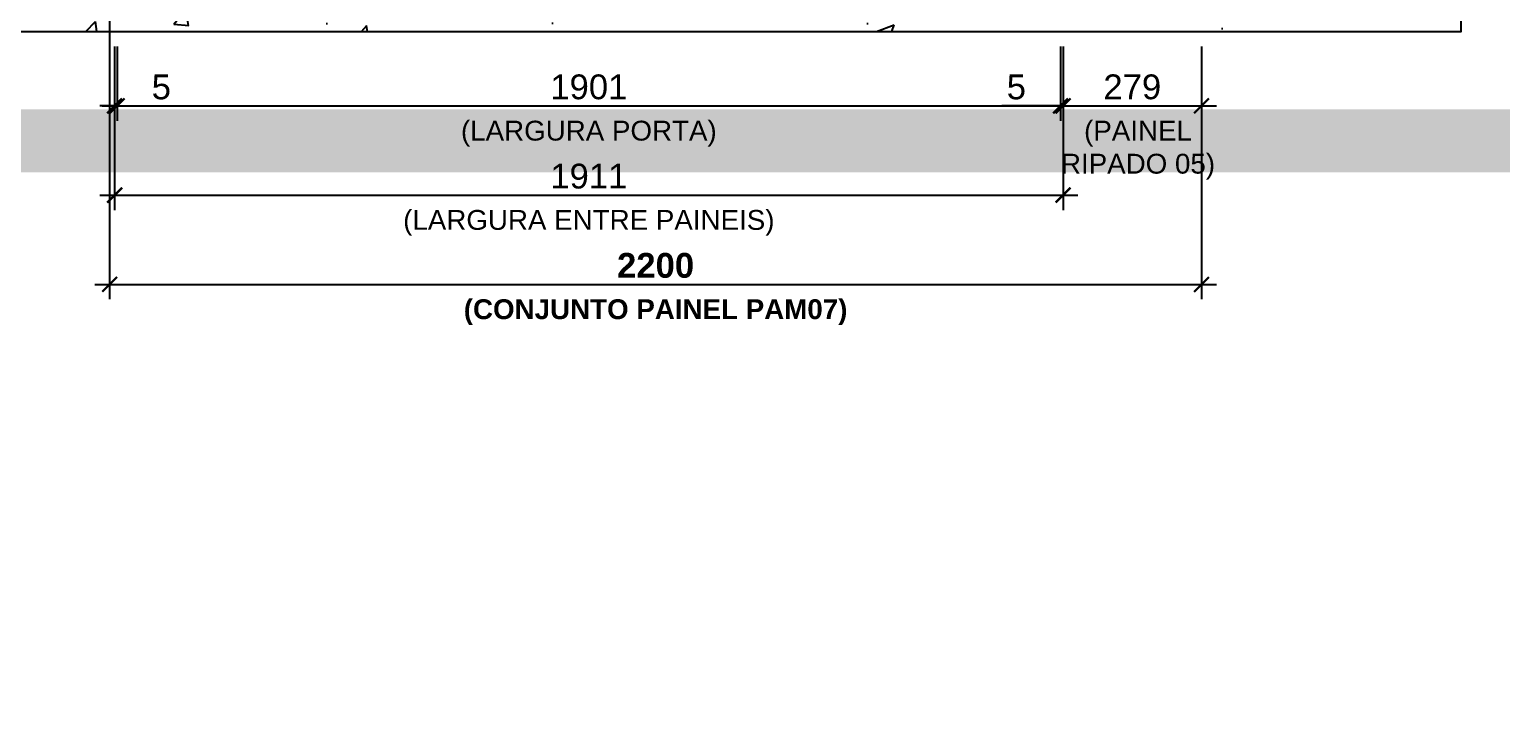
# Model space of a CAD drawing. Header units: millimetres. Extents: x -63251 to 507826, y 5339 to 217512.
# Drawn here: x 188546 to 191512, y 104444 to 105810 of the extents above; entities that cross this region are included whole.
import ezdxf
from ezdxf import colors
from ezdxf.entities.mleader import LeaderData, LeaderLine
from ezdxf.math import Vec2, Vec3

# ---------------------------------------------------------------- set-up
doc = ezdxf.new("R2010")
doc.units = ezdxf.units.MM
doc.header["$PDMODE"] = 3
for name, color, linetype in [('A-ANNO-DIMS', 7, 'Continuous'), ('COTAS', 9, 'Continuous'), ('HACHURA', 21, 'Continuous'), ('PAREDE', 94, 'Continuous')]:
    doc.layers.add(name, color=color, linetype=linetype)
doc.styles.add('1-1', font='arial.ttf', dxfattribs={"height": 0.2})
doc.styles.add('PADRÃO', font='arial.ttf')
doc.styles.add('PADRÃO NEGRITO', font='arialbd.ttf')
doc.dimstyles.new('1-20', dxfattribs={"dimscale": 20, "dimtxt": 2.5, "dimasz": 1.5, "dimexe": 1.5, "dimexo": 1.5, "dimtad": 1, "dimtxsty": 'PADRÃO', "dimblk": 'ARCHTICK', "dimcen": 2.5, "dimdle": 1.5, "dimclrd": 9, "dimclre": 9, "dimclrt": 6, "dimadec": 0, "dimazin": 0, "dimtfac": 1, "dimtmove": 0, "dimatfit": 3, "dimfxl": 1.25, "dimlwd": -1, "dimlwe": -1, "dimarcsym": 0})
doc.dimstyles.new('1-20 CAIXA', dxfattribs={"dimscale": 20, "dimtxt": 2.5, "dimasz": 1.5, "dimexe": 1.5, "dimexo": 1.5, "dimtad": 1, "dimtxsty": 'PADRÃO NEGRITO', "dimblk": 'ARCHTICK', "dimcen": 2.5, "dimdle": 1.5, "dimclrd": 9, "dimclre": 9, "dimclrt": 6, "dimadec": 0, "dimazin": 0, "dimtfac": 1, "dimtmove": 0, "dimatfit": 3, "dimfxl": 1.25, "dimlwd": -1, "dimlwe": -1, "dimarcsym": 0})

# ---------------------------------------------------------------- blocks, each defined once
blk = doc.blocks.new('_ArchTick')
at = {"color": 0, "linetype": 'ByBlock', "const_width": 0.15}
blk.add_lwpolyline([(-0.5, -0.5), (0.5, 0.5)], dxfattribs=at)
blk = doc.blocks.new('*D62')
at = {"layer": 'A-ANNO-DIMS', "color": 9, "transparency": 16777216}
for p, q in [((188722.9, 105775.6), (188722.9, 105625.6)), ((190623.9, 105775.7), (190623.9, 105625.6)), ((188692.9, 105655.6), (190653.9, 105655.6))]:
    blk.add_line(p, q, dxfattribs=at)
at = {"layer": 'Defpoints', "color": 0, "transparency": 16777216}
for p in [(188722.9, 105805.6), (190623.9, 105805.7), (190623.9, 105655.6)]:
    blk.add_point(p, dxfattribs=at)
at = {"layer": 'A-ANNO-DIMS', "color": 9, "transparency": 16777216, "xscale": 30, "yscale": 30, "zscale": 30, "rotation": 180}
blk.add_blockref('_ArchTick', (188722.9, 105655.6), dxfattribs=at)
at = {"layer": 'A-ANNO-DIMS', "color": 9, "transparency": 16777216, "xscale": 30, "yscale": 30, "zscale": 30}
blk.add_blockref('_ArchTick', (190623.9, 105655.6), dxfattribs=at)
at = {"layer": 'A-ANNO-DIMS', "color": 6, "transparency": 16777216, "insert": (189673.4, 105693.7), "char_height": 50, "attachment_point": 5, "style": 'PADRÃO'}
blk.add_mtext('1901', dxfattribs=at)
blk = doc.blocks.new('*D63')
at = {"layer": 'A-ANNO-DIMS', "color": 9, "transparency": 16777216}
for p, q in [((188717.9, 105775.6), (188717.9, 105625.6)), ((188722.9, 105775.6), (188722.9, 105625.6)), ((188717.9, 105655.6), (188687.9, 105655.6)), ((188717.9, 105655.6), (188722.9, 105655.6)), ((188722.9, 105655.6), (188841, 105655.6))]:
    blk.add_line(p, q, dxfattribs=at)
at = {"layer": 'Defpoints', "color": 0, "transparency": 16777216}
for p in [(188717.9, 105805.6), (188722.9, 105805.6), (188722.9, 105655.6)]:
    blk.add_point(p, dxfattribs=at)
at = {"layer": 'A-ANNO-DIMS', "color": 9, "transparency": 16777216, "xscale": 30, "yscale": 30, "zscale": 30}
blk.add_blockref('_ArchTick', (188717.9, 105655.6), dxfattribs=at)
at = {"layer": 'A-ANNO-DIMS', "color": 9, "transparency": 16777216, "xscale": 30, "yscale": 30, "zscale": 30, "rotation": 180}
blk.add_blockref('_ArchTick', (188722.9, 105655.6), dxfattribs=at)
at = {"layer": 'A-ANNO-DIMS', "color": 6, "transparency": 16777216, "insert": (188812, 105693.6), "char_height": 50, "attachment_point": 5, "style": 'PADRÃO'}
blk.add_mtext('5', dxfattribs=at)
blk = doc.blocks.new('*D64')
at = {"layer": 'A-ANNO-DIMS', "color": 9, "transparency": 16777216}
for p, q in [((190623.9, 105775.7), (190623.9, 105625.7)), ((190628.9, 105775.7), (190628.9, 105625.7)), ((190623.9, 105655.7), (190505.7, 105655.7)), ((190628.9, 105655.7), (190623.9, 105655.7)), ((190628.9, 105655.7), (190658.9, 105655.7))]:
    blk.add_line(p, q, dxfattribs=at)
at = {"layer": 'Defpoints', "color": 0, "transparency": 16777216}
for p in [(190623.9, 105805.7), (190628.9, 105805.7), (190623.9, 105655.7)]:
    blk.add_point(p, dxfattribs=at)
at = {"layer": 'A-ANNO-DIMS', "color": 9, "transparency": 16777216, "xscale": 30, "yscale": 30, "zscale": 30}
blk.add_blockref('_ArchTick', (190623.9, 105655.7), dxfattribs=at)
at = {"layer": 'A-ANNO-DIMS', "color": 9, "transparency": 16777216, "xscale": 30, "yscale": 30, "zscale": 30, "rotation": 180}
blk.add_blockref('_ArchTick', (190628.9, 105655.7), dxfattribs=at)
at = {"layer": 'A-ANNO-DIMS', "color": 6, "transparency": 16777216, "insert": (190534.8, 105693.6), "char_height": 50, "attachment_point": 5, "style": 'PADRÃO'}
blk.add_mtext('5', dxfattribs=at)
blk = doc.blocks.new('*D65')
at = {"layer": 'A-ANNO-DIMS', "color": 9, "transparency": 16777216}
for p, q in [((188717.9, 105775.6), (188717.9, 105445.6)), ((190628.9, 105775.7), (190628.9, 105445.6)), ((188687.9, 105475.6), (190658.9, 105475.6))]:
    blk.add_line(p, q, dxfattribs=at)
at = {"layer": 'Defpoints', "color": 0, "transparency": 16777216}
for p in [(188717.9, 105805.6), (190628.9, 105805.7), (190628.9, 105475.6)]:
    blk.add_point(p, dxfattribs=at)
at = {"layer": 'A-ANNO-DIMS', "color": 9, "transparency": 16777216, "xscale": 30, "yscale": 30, "zscale": 30, "rotation": 180}
blk.add_blockref('_ArchTick', (188717.9, 105475.6), dxfattribs=at)
at = {"layer": 'A-ANNO-DIMS', "color": 9, "transparency": 16777216, "xscale": 30, "yscale": 30, "zscale": 30}
blk.add_blockref('_ArchTick', (190628.9, 105475.6), dxfattribs=at)
at = {"layer": 'A-ANNO-DIMS', "color": 6, "transparency": 16777216, "insert": (189673.4, 105513.7), "char_height": 50, "attachment_point": 5, "style": 'PADRÃO'}
blk.add_mtext('1911', dxfattribs=at)
blk = doc.blocks.new('*D66')
at = {"layer": 'A-ANNO-DIMS', "color": 9, "transparency": 16777216}
for p, q in [((188707.9, 106135.6), (188707.9, 105265.6)), ((190907.9, 105625.7), (190907.9, 105265.6)), ((188677.9, 105295.6), (190937.9, 105295.6))]:
    blk.add_line(p, q, dxfattribs=at)
at = {"layer": 'Defpoints', "color": 0, "transparency": 16777216}
for p in [(188707.9, 106165.6), (190907.9, 105655.7), (190907.9, 105295.6)]:
    blk.add_point(p, dxfattribs=at)
at = {"layer": 'A-ANNO-DIMS', "color": 9, "transparency": 16777216, "xscale": 30, "yscale": 30, "zscale": 30, "rotation": 180}
blk.add_blockref('_ArchTick', (188707.9, 105295.6), dxfattribs=at)
at = {"layer": 'A-ANNO-DIMS', "color": 9, "transparency": 16777216, "xscale": 30, "yscale": 30, "zscale": 30}
blk.add_blockref('_ArchTick', (190907.9, 105295.6), dxfattribs=at)
at = {"layer": 'A-ANNO-DIMS', "color": 6, "transparency": 16777216, "insert": (189807.9, 105333.7), "char_height": 50, "attachment_point": 5, "style": 'PADRÃO NEGRITO'}
blk.add_mtext('2200', dxfattribs=at)
blk = doc.blocks.new('*D61')
at = {"layer": 'A-ANNO-DIMS', "color": 9, "transparency": 16777216}
for p, q in [((190628.9, 105775.7), (190628.9, 105625.7)), ((190907.9, 105775.6), (190907.9, 105625.7)), ((190598.9, 105655.7), (190937.9, 105655.7))]:
    blk.add_line(p, q, dxfattribs=at)
at = {"layer": 'Defpoints', "color": 0, "transparency": 16777216}
for p in [(190628.9, 105805.7), (190907.9, 105805.6), (190907.9, 105655.7)]:
    blk.add_point(p, dxfattribs=at)
at = {"layer": 'A-ANNO-DIMS', "color": 9, "transparency": 16777216, "xscale": 30, "yscale": 30, "zscale": 30, "rotation": 180}
blk.add_blockref('_ArchTick', (190628.9, 105655.7), dxfattribs=at)
at = {"layer": 'A-ANNO-DIMS', "color": 9, "transparency": 16777216, "xscale": 30, "yscale": 30, "zscale": 30}
blk.add_blockref('_ArchTick', (190907.9, 105655.7), dxfattribs=at)
at = {"layer": 'A-ANNO-DIMS', "color": 6, "transparency": 16777216, "insert": (190768.4, 105693.7), "char_height": 50, "attachment_point": 5, "style": 'PADRÃO'}
blk.add_mtext('279', dxfattribs=at)

msp = doc.modelspace()

# ---------------------------------------------------------------- hatches: boundary and pattern name
at = {"layer": 'HACHURA'}
h = msp.add_hatch(dxfattribs=at)
h.set_pattern_fill('AR-CONC', color=21, scale=2)
h.set_pattern_definition([(50, (37451.8, 46131.06), (364.36934, -31.87817), [38.1, -419.1]), (355, (37451.8, 46131.06), (-70.48684, 382.1137), [30.48, -335.2812]), (100.45144, (37482.18, 46128.4), (293.8825, 350.2355), [32.38, -356.1805]), (46.1842, (37451.8, 46232.66), (542.1581, -84.0847), [57.15, -628.65]), (96.63556, (37497, 46225.65), (474.8083, 494.8522), [48.57, -534.2712]), (351.18415, (37451.8, 46232.66), (474.8083, 494.8522), [45.72, -502.9195]), (21, (37502.6, 46207.26), (303.2288, -204.5304), [38.1, -419.1]), (326, (37502.6, 46207.26), (123.60406, 368.3759), [30.48, -335.28]), (71.45144, (37527.88, 46190.2), (426.83284, 163.84554), [32.38, -356.1799]), (37.5, (37451.81, 46131.06), (6.17721, 169.11008), [0, -331.216, 0, -340.36, 0, -336.55]), (7.5, (37451.81, 46131.06), (133.63933, 200.36115), [0, -194.056, 0, -323.596, 0, -128.27]), (327.5, (37338.53, 46131.06), (271.18119, -11.45749), [0, -127, 0, -396.24, 0, -525.78]), (317.5, (37287.73, 46131.06), (296.25836, 50.85298), [0, -165.1, 0, -263.144, 0, -373.38])])
h.paths.add_polyline_path([(191430.893, 105805.646), (191430.893, 105955.646), (188001.892, 105955.646), (188001.892, 105805.646)])

# ---------------------------------------------------------------- linework, layer by layer
at = {"layer": 'PAREDE', "elevation": 0}
msp.add_lwpolyline([(191430.893, 105955.646), (188001.892, 105955.646), (188001.892, 105805.646), (191430.893, 105805.646)], close=True, dxfattribs=at)

# ---------------------------------------------------------------- texts
at = {"layer": 'COTAS', "color": 6, "char_height": 40, "attachment_point": 2, "style": 'PADRÃO'}
for s, insert, width in [('(LARGURA PORTA)', (189673.392, 105625.696), 1360), ('(PAINEL \\PRIPADO 05)', (190779.892, 105625.746), 1350), ('(LARGURA ENTRE PAINEIS)', (189673.392, 105445.696), 1360), ('{\\fArial|b1|i0|c0|p34;(CONJUNTO PAINEL PAM07)}', (189807.893, 105265.645), 1350)]:
    msp.add_mtext(s, dxfattribs=dict(at, insert=insert, width=width))

# ---------------------------------------------------------------- dimensions: what is measured, and where the dimension line sits
at = {"layer": 'A-ANNO-DIMS'}
for base, p1, p2, dimstyle, picture, middle in [((190907.892, 105295.646), (188707.893, 106165.646), (190907.892, 105655.696), '1-20 CAIXA', '*D66', (189807.893, 105333.674)), ((188722.893, 105655.646), (188717.893, 105805.646), (188722.893, 105805.646), '1-20', '*D63', (188811.968, 105693.572)), ((190907.892, 105655.696), (190628.892, 105805.696), (190907.892, 105805.646), '1-20', '*D61', (190768.392, 105693.724))]:
    dim = msp.add_linear_dim(base=base, p1=p1, p2=p2, dimstyle=dimstyle, override={"dimdec": 0}, dxfattribs=at)
    dim.commit()
    dim.dimension.update_dxf_attribs({"geometry": picture, "text_midpoint": middle})
for base, p1, p2, picture, middle in [((190628.892, 105475.646), (188717.893, 105805.646), (190628.892, 105805.671), '*D65', (189673.392, 105513.674)), ((190623.892, 105655.646), (188722.893, 105805.646), (190623.892, 105805.696), '*D62', (189673.392, 105693.674)), ((190623.892, 105655.696), (190628.892, 105805.696), (190623.892, 105805.696), '*D64', (190534.816, 105693.622))]:
    dim = msp.add_linear_dim(base=base, p1=p1, p2=p2, dimstyle='1-20', dxfattribs=at)
    dim.commit()
    dim.dimension.update_dxf_attribs({"geometry": picture, "text_midpoint": middle})

# ---------------------------------------------------------------- next in the draw order: leaders
at = {"layer": 'COTAS'}
ml = msp.add_multileader_mtext('Standard', dxfattribs=at)
ml.set_content('{\\fArial|b1|i0|c0|p34;\\C10;ATENÇÃO PARKET!\\P}PAINÉIS E PORTA RIPADOS EM {\\fArial|b1|i0|c0|p34;CABREUVA BRANCA PREMIUM 18*5+5*900 À 2200mm}', color=105, style='1-1')
ml.set_leader_properties(color=256, linetype='ByLayer', lineweight=-1)
ml.build(insert=Vec2(0, 0))
ml.multileader.update_dxf_attribs({"text_left_attachment_type": 2, "text_right_attachment_type": 2, "dogleg_length": 0.36, "arrow_head_size": 15, "scale": 200})
ctx = ml.context
ctx.base_point, ctx.scale, ctx.char_height, ctx.arrow_head_size, ctx.landing_gap_size, ctx.plane_origin = Vec3(147376.642, 106379.695), 200, 40, 15, 10, Vec3(145883.31, 106144.891)
ctx.left_attachment, ctx.right_attachment = 2, 2
notes = []
notes.append((ctx, [(1, (1, 1, 0), (147232.354, 106379.695), (1, 0), 144.288, [(1, [(146185.109, 105320.968), (147702.794, 105330.676)], 0, [])])]))
ctx.mtext.insert, ctx.mtext.rotation, ctx.mtext.width, ctx.mtext.flow_direction = Vec3(147386.642, 106515.248), 6.28318531, 858.66662, 5
ctx.mtext.has_bg_fill, ctx.mtext.bg_color, ctx.mtext.bg_scale_factor, ctx.mtext.bg_transparency, ctx.mtext.use_window_bg_color = 1, -1023410095, 1.25, 0, 0
for ctx, leaders in notes:
    for number, flags, end, landing, length, lines in leaders:
        leader = LeaderData()
        leader.index, (leader.has_last_leader_line, leader.has_dogleg_vector, leader.attachment_direction) = number, flags
        leader.last_leader_point, leader.dogleg_vector, leader.dogleg_length = Vec3(end), Vec3(landing), length
        for number, points, colour, breaks in lines:
            line = LeaderLine()
            line.index, line.vertices, line.color, line.breaks = number, Vec3.list(points), colors.encode_raw_color(colour), breaks
            leader.lines.append(line)
        ctx.leaders.append(leader)

# ---------------------------------------------------------------- next in the draw order: leaders
ml = msp.add_multileader_mtext('Standard', dxfattribs=at)
ml.set_content('{\\fArial|b1|i0|c0|p34;\\C10;ATENÇÃO PARKET!\\P}PORTA SHAFT RIPADA EM {\\fArial|b1|i0|c0|p34;CABREUVA BRANCA PREMIUM 18*5+5*900 À 2200mm }COM DOBRADIÇA INVISIVEL + FECHADURA TETRA PADO COM CHAVE PARKET', color=105, style='1-1')
ml.set_leader_properties(color=256, linetype='ByLayer', lineweight=-1)
ml.build(insert=Vec2(0, 0))
ml.multileader.update_dxf_attribs({"text_left_attachment_type": 2, "text_right_attachment_type": 2, "dogleg_length": 0.36, "arrow_head_size": 15, "scale": 200})
ctx = ml.context
ctx.base_point, ctx.scale, ctx.char_height, ctx.arrow_head_size, ctx.landing_gap_size, ctx.plane_origin = Vec3(145255.74, 106379.695), 200, 40, 15, 10, Vec3(145413.251, 105996.865)
ctx.left_attachment, ctx.right_attachment = 2, 2
notes = []
notes.append((ctx, [(0, (1, 1, 0), (145111.452, 106379.695), (1, 0), 144.288, [(0, [(145111.452, 105270.676)], 0, [])])]))
ctx.mtext.insert, ctx.mtext.width, ctx.mtext.flow_direction = Vec3(145265.74, 106544.229), 1388.26386, 5
ctx.mtext.has_bg_fill, ctx.mtext.bg_color, ctx.mtext.bg_scale_factor, ctx.mtext.bg_transparency, ctx.mtext.use_window_bg_color = 1, -1023410095, 1.25, 0, 0
for ctx, leaders in notes:
    for number, flags, end, landing, length, lines in leaders:
        leader = LeaderData()
        leader.index, (leader.has_last_leader_line, leader.has_dogleg_vector, leader.attachment_direction) = number, flags
        leader.last_leader_point, leader.dogleg_vector, leader.dogleg_length = Vec3(end), Vec3(landing), length
        for number, points, colour, breaks in lines:
            line = LeaderLine()
            line.index, line.vertices, line.color, line.breaks = number, Vec3.list(points), colors.encode_raw_color(colour), breaks
            leader.lines.append(line)
        ctx.leaders.append(leader)

# ---------------------------------------------------------------- next in the draw order: leaders
ml = msp.add_multileader_mtext('Standard', dxfattribs=at)
ml.set_content('{\\fArial|b1|i0|c0|p34;\\C10;ATENÇÃO PARKET!\\P}PAINÉIS RIPADOS EM {\\fArial|b1|i0|c0|p34;CABREUVA BRANCA PREMIUM 18*5+5*900 À 2200mm}', color=105, style='1-1')
ml.set_leader_properties(color=256, linetype='ByLayer', lineweight=-1)
ml.build(insert=Vec2(0, 0))
ml.multileader.update_dxf_attribs({"text_left_attachment_type": 2, "text_right_attachment_type": 2, "dogleg_length": 0.36, "arrow_head_size": 15, "scale": 200})
ctx = ml.context
ctx.base_point, ctx.scale, ctx.char_height, ctx.arrow_head_size, ctx.landing_gap_size, ctx.plane_origin = Vec3(238640.904, 105502.946), 200, 40, 15, 10, Vec3(238527.568, 105268.142)
ctx.left_attachment, ctx.right_attachment, ctx.text_align_type = 2, 2, 2
notes = []
notes.append((ctx, [(0, (1, 1, 0), (239652.314, 105502.946), (-1, 0), 144.288, [(0, [(240447.103, 105028.927), (239652.314, 104444.219)], 0, [])])]))
ctx.mtext.insert, ctx.mtext.rotation, ctx.mtext.width, ctx.mtext.alignment, ctx.mtext.flow_direction = Vec3(239498.026, 105638.499), 6.28318531, 858.66662, 3, 5
ctx.mtext.has_bg_fill, ctx.mtext.bg_color, ctx.mtext.bg_scale_factor, ctx.mtext.bg_transparency, ctx.mtext.use_window_bg_color = 1, -1023410095, 1.25, 0, 0
for ctx, leaders in notes:
    for number, flags, end, landing, length, lines in leaders:
        leader = LeaderData()
        leader.index, (leader.has_last_leader_line, leader.has_dogleg_vector, leader.attachment_direction) = number, flags
        leader.last_leader_point, leader.dogleg_vector, leader.dogleg_length = Vec3(end), Vec3(landing), length
        for number, points, colour, breaks in lines:
            line = LeaderLine()
            line.index, line.vertices, line.color, line.breaks = number, Vec3.list(points), colors.encode_raw_color(colour), breaks
            leader.lines.append(line)
        ctx.leaders.append(leader)

doc.saveas('drawing.dxf')
